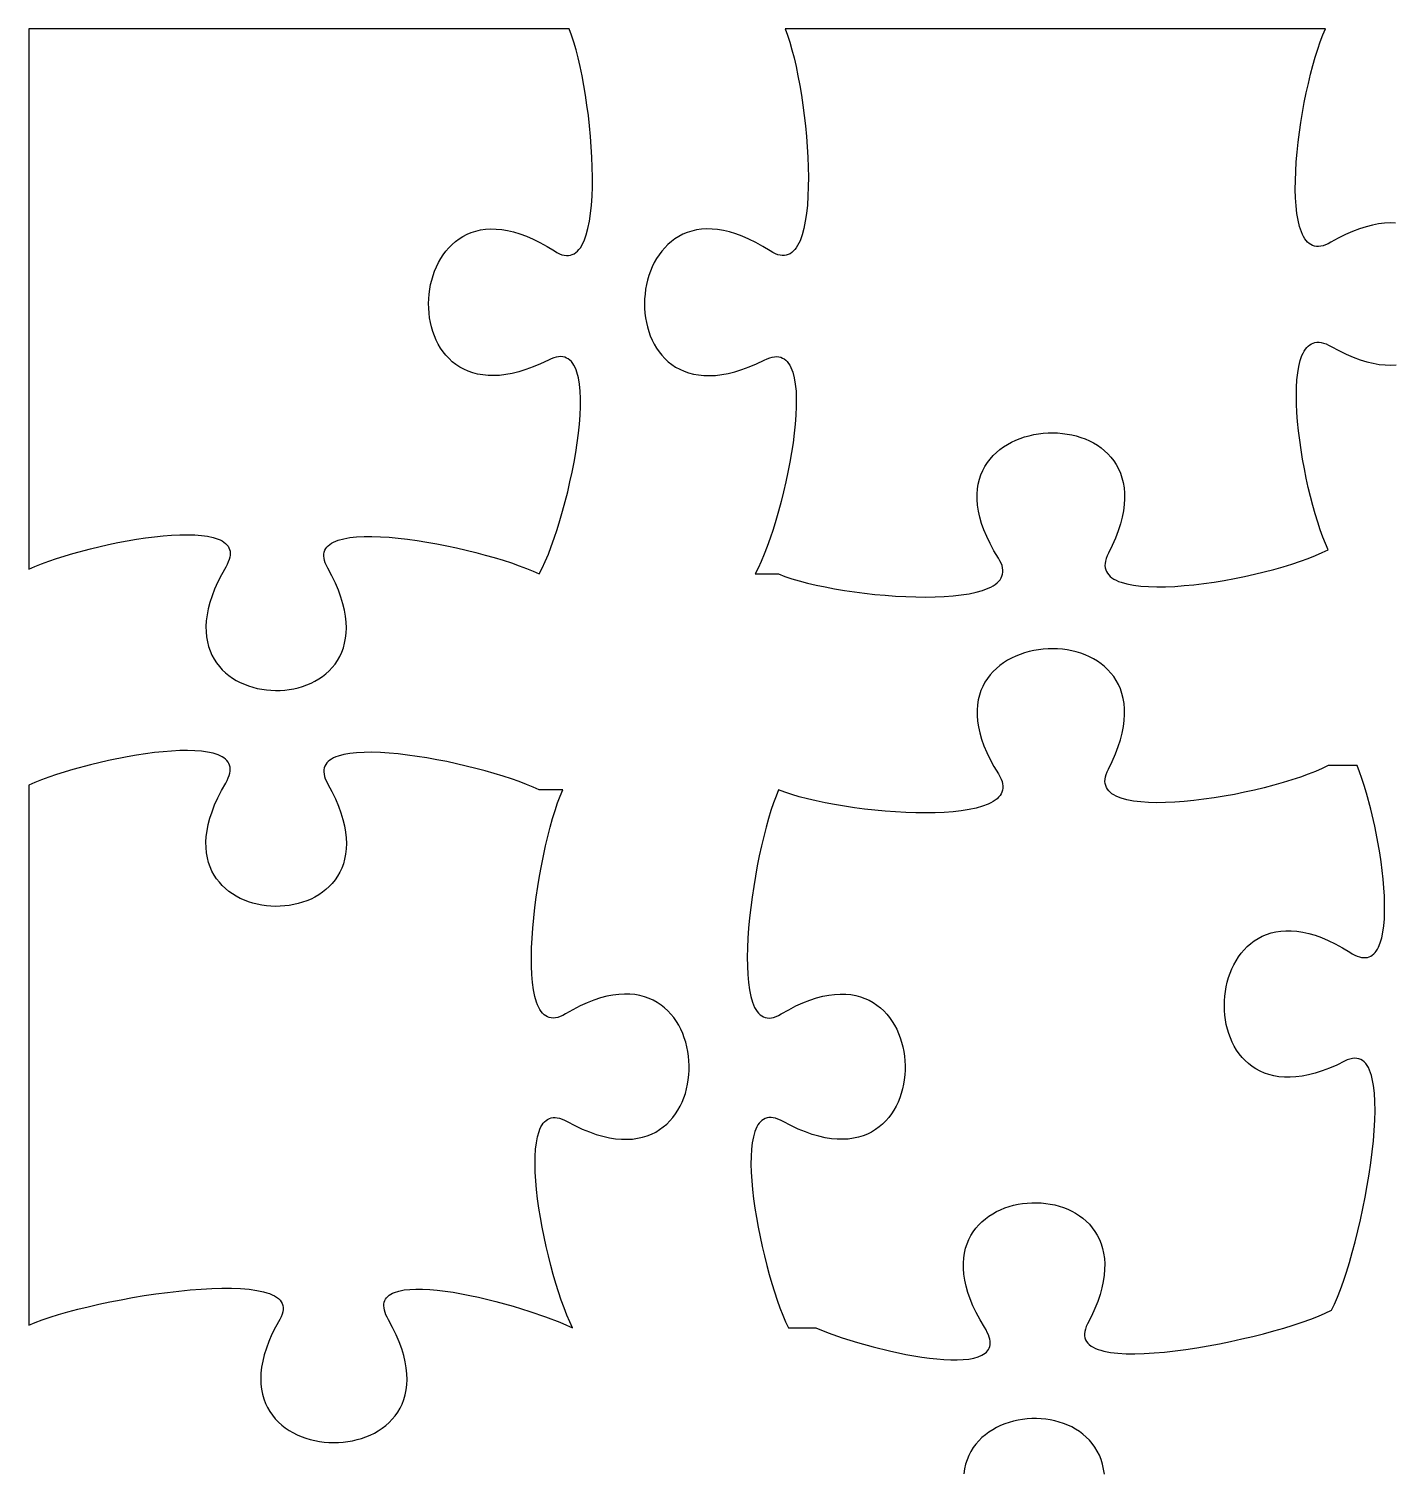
# Model space of a CAD drawing. Header units: millimetres. Extents: x 0.2 to 6.8, y 0.3 to 9.7.
# Drawn here: x 0.201 to 2.727, y 7.029 to 9.699 of the extents above; entities that cross this region are included whole.
import ezdxf

# ---------------------------------------------------------------- set-up
doc = ezdxf.new("R2010")
doc.units = ezdxf.units.MM

msp = doc.modelspace()

# ---------------------------------------------------------------- linework, layer by layer
at = {"flags": 128}
for points in [[(0.200951, 8.698573), (0.212188, 8.703442), (0.224492, 8.708325), (0.237757, 8.713189), (0.251878, 8.718003), (0.282264, 8.727351), (0.314803, 8.736112), (0.348648, 8.744031), (0.365797, 8.747595), (0.382954, 8.750851), (0.400016, 8.753769), (0.416875, 8.756316), (0.433426, 8.75846), (0.449564, 8.760169), (0.465182, 8.761411), (0.480175, 8.762153), (0.494437, 8.762365), (0.507862, 8.762014), (0.520344, 8.761068), (0.531778, 8.759494), (0.542058, 8.757261), (0.551078, 8.754337), (0.555083, 8.752605), (0.558732, 8.750689), (0.562014, 8.748584), (0.564915, 8.746286), (0.567422, 8.743792), (0.569521, 8.741096), (0.571199, 8.738196), (0.572443, 8.735086), (0.57324, 8.731764), (0.573577, 8.728225), (0.57344, 8.724465), (0.572816, 8.72048), (0.571692, 8.716267), (0.570055, 8.71182), (0.567891, 8.707136), (0.565187, 8.702212), (0.557369, 8.6883), (0.550568, 8.674821), (0.544752, 8.661778), (0.539887, 8.649169), (0.535942, 8.636996), (0.532883, 8.625259), (0.530679, 8.613957), (0.529295, 8.603091), (0.5287, 8.592662), (0.528861, 8.58267), (0.529745, 8.573115), (0.53132, 8.563998), (0.533552, 8.555318), (0.53641, 8.547076), (0.53986, 8.539273), (0.54387, 8.531908), (0.548407, 8.524983), (0.553438, 8.518497), (0.558931, 8.51245), (0.564853, 8.506843), (0.571172, 8.501677), (0.577854, 8.496951), (0.584867, 8.492666), (0.592179, 8.488822), (0.599756, 8.48542), (0.607566, 8.482459), (0.615576, 8.479941), (0.623755, 8.477865), (0.632068, 8.476232), (0.640483, 8.475042), (0.648968, 8.474295), (0.657489, 8.473992), (0.666015, 8.474132), (0.674513, 8.474717), (0.682949, 8.475747), (0.691292, 8.477222), (0.699508, 8.479142), (0.707565, 8.481507), (0.715429, 8.484318), (0.72307, 8.487576), (0.730453, 8.491279), (0.737546, 8.49543), (0.744317, 8.500028), (0.750732, 8.505073), (0.75676, 8.510566), (0.762366, 8.516507), (0.76752, 8.522896), (0.772187, 8.529734), (0.776336, 8.53702), (0.779934, 8.544756), (0.782947, 8.552942), (0.785344, 8.561577), (0.787091, 8.570663), (0.788156, 8.580199), (0.788507, 8.590186), (0.78811, 8.600624), (0.786932, 8.611514), (0.784943, 8.622855), (0.782107, 8.634648), (0.778394, 8.646894), (0.773769, 8.659592), (0.768201, 8.672744), (0.761657, 8.686348), (0.754104, 8.700406), (0.751515, 8.705382), (0.7495, 8.710105), (0.748044, 8.714581), (0.747133, 8.718815), (0.746753, 8.722809), (0.746889, 8.72657), (0.747527, 8.7301), (0.748653, 8.733404), (0.750252, 8.736487), (0.752309, 8.739352), (0.754811, 8.742004), (0.757743, 8.744447), (0.76109, 8.746686), (0.764838, 8.748725), (0.768973, 8.750567), (0.77348, 8.752218), (0.783554, 8.754961), (0.794945, 8.756989), (0.807537, 8.758335), (0.821216, 8.759033), (0.835865, 8.759118), (0.851371, 8.758624), (0.867617, 8.757585), (0.884489, 8.756035), (0.901872, 8.754008), (0.91965, 8.751538), (0.937708, 8.74866), (0.955931, 8.745408), (0.974204, 8.741815), (0.992412, 8.737916), (1.02817, 8.729336), (1.045491, 8.724724), (1.062286, 8.719942), (1.07844, 8.715024), (1.093838, 8.710006), (1.108364, 8.70492), (1.121903, 8.699801), (1.134341, 8.694683), (1.145562, 8.689601), (1.151114, 8.700595), (1.156693, 8.712833), (1.162262, 8.726199), (1.167788, 8.740579), (1.173234, 8.755856), (1.178567, 8.771915), (1.18375, 8.788641), (1.188749, 8.805917), (1.19353, 8.82363), (1.198056, 8.841662), (1.202293, 8.859899), (1.206205, 8.878225), (1.209759, 8.896525), (1.212918, 8.914683), (1.215648, 8.932584), (1.217913, 8.950111), (1.219679, 8.967151), (1.22091, 8.983586), (1.221572, 8.999302), (1.22163, 9.014183), (1.221048, 9.028114), (1.219791, 9.040979), (1.217824, 9.052663), (1.215113, 9.06305), (1.213467, 9.067721), (1.211622, 9.072025), (1.209573, 9.075946), (1.207317, 9.079472), (1.204847, 9.082586), (1.202161, 9.085275), (1.199254, 9.087525), (1.196121, 9.08932), (1.192758, 9.090647), (1.18916, 9.09149), (1.185324, 9.091837), (1.181245, 9.091671), (1.176918, 9.090979), (1.17234, 9.089746), (1.167505, 9.087958), (1.16241, 9.085601), (1.148023, 9.078703), (1.134137, 9.072812), (1.120749, 9.067893), (1.107857, 9.063914), (1.09546, 9.06084), (1.083555, 9.05864), (1.072141, 9.057279), (1.061215, 9.056725), (1.050777, 9.056944), (1.040825, 9.057904), (1.031356, 9.05957), (1.022368, 9.061909), (1.01386, 9.064889), (1.00583, 9.068476), (0.998277, 9.072637), (0.991198, 9.077338), (0.984591, 9.082547), (0.978455, 9.08823), (0.972788, 9.094354), (0.967588, 9.100885), (0.962853, 9.107791), (0.958582, 9.115039), (0.954772, 9.122594), (0.951422, 9.130424), (0.94853, 9.138495), (0.946094, 9.146775), (0.944113, 9.15523), (0.942583, 9.163827), (0.941505, 9.172532), (0.940875, 9.181313), (0.940692, 9.190136), (0.940955, 9.198967), (0.94166, 9.207775), (0.942808, 9.216524), (0.944395, 9.225183), (0.946419, 9.233718), (0.94888, 9.242096), (0.951775, 9.250283), (0.955103, 9.258246), (0.958861, 9.265953), (0.963048, 9.273369), (0.967661, 9.280462), (0.9727, 9.287198), (0.978162, 9.293544), (0.984046, 9.299467), (0.990349, 9.304933), (0.99707, 9.30991), (1.004206, 9.314365), (1.011757, 9.318263), (1.019721, 9.321571), (1.028095, 9.324258), (1.036877, 9.326288), (1.046066, 9.32763), (1.055661, 9.328249), (1.065658, 9.328113), (1.076057, 9.327188), (1.086856, 9.325441), (1.098052, 9.322839), (1.109644, 9.319348), (1.12163, 9.314936), (1.134009, 9.309569), (1.146777, 9.303214), (1.159935, 9.295837), (1.173479, 9.287406), (1.178287, 9.284516), (1.182899, 9.282243), (1.187318, 9.280572), (1.191547, 9.279486), (1.195589, 9.278971), (1.199447, 9.279011), (1.203123, 9.27959), (1.206619, 9.280692), (1.209939, 9.282303), (1.213086, 9.284407), (1.216062, 9.286987), (1.218869, 9.29003), (1.221511, 9.293518), (1.223991, 9.297436), (1.22631, 9.30177), (1.228473, 9.306503), (1.232337, 9.317105), (1.235604, 9.329117), (1.238298, 9.342416), (1.240439, 9.356877), (1.24205, 9.372376), (1.243152, 9.388788), (1.243768, 9.405989), (1.243918, 9.423854), (1.243626, 9.44226), (1.242912, 9.461081), (1.2418, 9.480194), (1.240309, 9.499474), (1.238464, 9.518796), (1.236284, 9.538036), (1.233793, 9.55707), (1.231012, 9.575774), (1.227963, 9.594022), (1.224668, 9.611691), (1.221148, 9.628657), (1.217426, 9.644794), (1.213524, 9.659978), (1.209462, 9.674086), (1.205264, 9.686992), (1.200951, 9.698573), (0.200951, 9.698573), (0.200951, 8.698573)], [(2.729768, 9.339083), (2.719777, 9.339332), (2.709345, 9.338823), (2.698474, 9.337524), (2.687163, 9.3354), (2.675412, 9.332419), (2.663222, 9.32855), (2.650593, 9.323757), (2.637525, 9.31801), (2.624018, 9.311274), (2.610073, 9.303518), (2.605126, 9.300857), (2.600402, 9.29878), (2.595897, 9.29727), (2.591607, 9.296313), (2.587529, 9.295895), (2.58366, 9.296001), (2.579997, 9.296616), (2.576535, 9.297727), (2.573271, 9.299317), (2.570203, 9.301373), (2.567327, 9.30388), (2.564639, 9.306823), (2.562135, 9.310188), (2.559814, 9.31396), (2.557671, 9.318125), (2.555702, 9.322667), (2.552276, 9.332827), (2.549509, 9.344322), (2.547373, 9.357037), (2.545842, 9.370854), (2.544889, 9.385657), (2.544486, 9.401327), (2.544606, 9.417749), (2.545222, 9.434806), (2.546308, 9.45238), (2.547835, 9.470354), (2.549778, 9.488612), (2.552108, 9.507037), (2.5548, 9.525512), (2.557825, 9.543919), (2.561157, 9.562142), (2.564768, 9.580064), (2.568632, 9.597569), (2.572721, 9.614538), (2.577009, 9.630856), (2.581468, 9.646404), (2.586071, 9.661067), (2.590792, 9.674728), (2.595602, 9.687269), (2.600476, 9.698573), (1.600476, 9.698573), (1.604789, 9.686992), (1.608987, 9.674086), (1.613048, 9.659978), (1.616951, 9.644794), (1.620673, 9.628657), (1.624192, 9.611691), (1.627488, 9.594022), (1.630537, 9.575774), (1.633318, 9.55707), (1.635809, 9.538036), (1.637988, 9.518796), (1.639834, 9.499474), (1.641324, 9.480194), (1.642437, 9.461081), (1.64315, 9.44226), (1.643443, 9.423854), (1.643292, 9.405989), (1.642677, 9.388788), (1.641574, 9.372376), (1.639964, 9.356877), (1.637822, 9.342416), (1.635129, 9.329117), (1.631861, 9.317105), (1.627997, 9.306503), (1.625835, 9.30177), (1.623515, 9.297436), (1.621036, 9.293518), (1.618394, 9.29003), (1.615586, 9.286987), (1.61261, 9.284407), (1.609464, 9.282303), (1.606144, 9.280692), (1.602647, 9.27959), (1.598971, 9.279011), (1.595114, 9.278971), (1.591072, 9.279486), (1.586842, 9.280572), (1.582423, 9.282243), (1.577811, 9.284516), (1.573003, 9.287406), (1.559459, 9.295837), (1.546302, 9.303214), (1.533533, 9.309569), (1.521155, 9.314936), (1.509168, 9.319348), (1.497576, 9.322839), (1.48638, 9.325441), (1.475582, 9.327188), (1.465183, 9.328113), (1.455185, 9.328249), (1.445591, 9.32763), (1.436401, 9.326288), (1.427619, 9.324258), (1.419245, 9.321571), (1.411282, 9.318263), (1.403731, 9.314365), (1.396594, 9.30991), (1.389873, 9.304933), (1.38357, 9.299467), (1.377686, 9.293544), (1.372224, 9.287198), (1.367186, 9.280462), (1.362572, 9.273369), (1.358385, 9.265953), (1.354627, 9.258246), (1.3513, 9.250283), (1.348405, 9.242096), (1.345944, 9.233718), (1.343919, 9.225183), (1.342332, 9.216524), (1.341185, 9.207775), (1.340479, 9.198967), (1.340217, 9.190136), (1.340399, 9.181313), (1.341029, 9.172532), (1.342108, 9.163827), (1.343637, 9.15523), (1.345619, 9.146775), (1.348055, 9.138495), (1.350947, 9.130424), (1.354297, 9.122594), (1.358106, 9.115039), (1.362378, 9.107791), (1.367113, 9.100885), (1.372313, 9.094354), (1.37798, 9.08823), (1.384116, 9.082547), (1.390722, 9.077338), (1.397801, 9.072637), (1.405355, 9.068476), (1.413385, 9.064889), (1.421892, 9.061909), (1.43088, 9.05957), (1.440349, 9.057904), (1.450302, 9.056944), (1.46074, 9.056725), (1.471665, 9.057279), (1.483079, 9.05864), (1.494984, 9.06084), (1.507381, 9.063914), (1.520273, 9.067893), (1.533662, 9.072812), (1.547548, 9.078703), (1.561934, 9.085601), (1.567029, 9.087958), (1.571864, 9.089746), (1.576443, 9.090979), (1.580769, 9.091671), (1.584849, 9.091837), (1.588685, 9.09149), (1.592282, 9.090647), (1.595645, 9.08932), (1.598778, 9.087525), (1.601685, 9.085275), (1.604372, 9.082586), (1.606841, 9.079472), (1.609098, 9.075946), (1.611147, 9.072025), (1.612992, 9.067721), (1.614638, 9.06305), (1.617349, 9.052663), (1.619315, 9.040979), (1.620572, 9.028114), (1.621154, 9.014183), (1.621097, 8.999302), (1.620435, 8.983586), (1.619203, 8.967151), (1.617437, 8.950111), (1.615172, 8.932584), (1.612442, 8.914683), (1.609283, 8.896525), (1.60573, 8.878225), (1.601817, 8.859899), (1.59758, 8.841662), (1.593054, 8.82363), (1.588274, 8.805917), (1.583274, 8.788641), (1.578091, 8.771915), (1.572758, 8.755856), (1.567312, 8.740579), (1.561786, 8.726199), (1.556217, 8.712833), (1.550639, 8.700595), (1.545087, 8.689601), (1.588351, 8.689601)], [(1.588351, 8.689601), (1.599872, 8.685183), (1.612694, 8.680901), (1.626696, 8.676775), (1.641755, 8.672828), (1.657747, 8.669079), (1.674552, 8.665549), (1.692045, 8.66226), (1.710106, 8.659232), (1.728611, 8.656485), (1.747438, 8.654042), (1.766464, 8.651922), (1.785567, 8.650146), (1.804625, 8.648736), (1.823515, 8.647712), (1.842114, 8.647095), (1.8603, 8.646906), (1.877951, 8.647166), (1.894945, 8.647896), (1.911157, 8.649115), (1.926468, 8.650846), (1.940753, 8.653109), (1.95389, 8.655926), (1.965757, 8.659316), (1.976231, 8.6633), (1.980908, 8.665522), (1.985191, 8.6679), (1.989064, 8.670438), (1.992513, 8.673137), (1.995521, 8.676), (1.998075, 8.67903), (2.000157, 8.68223), (2.001754, 8.685602), (2.00285, 8.689149), (2.003429, 8.692873), (2.003476, 8.696777), (2.002976, 8.700863), (2.001913, 8.705135), (2.000273, 8.709594), (1.99804, 8.714244), (1.995198, 8.719087), (1.986914, 8.732721), (1.979682, 8.745957), (1.973469, 8.758794), (1.968243, 8.77123), (1.963969, 8.783264), (1.960614, 8.794893), (1.958146, 8.806118), (1.95653, 8.816935), (1.955733, 8.827345), (1.955722, 8.837344), (1.956464, 8.846933), (1.957925, 8.856108), (1.960072, 8.86487), (1.962872, 8.873216), (1.966291, 8.881145), (1.970297, 8.888655), (1.974855, 8.895745), (1.979932, 8.902414), (1.985496, 8.90866), (1.991512, 8.914481), (1.997948, 8.919877), (2.00477, 8.924845), (2.011944, 8.929384), (2.019438, 8.933493), (2.027219, 8.93717), (2.035252, 8.940414), (2.043504, 8.943223), (2.051943, 8.945595), (2.060535, 8.94753), (2.069246, 8.949026), (2.078044, 8.950082), (2.086894, 8.950695), (2.095764, 8.950864), (2.10462, 8.950589), (2.113429, 8.949867), (2.122158, 8.948697), (2.130773, 8.947077), (2.139241, 8.945007), (2.147529, 8.942484), (2.155603, 8.939507), (2.16343, 8.936075), (2.170977, 8.932186), (2.17821, 8.927839), (2.185096, 8.923032), (2.191602, 8.917764), (2.197694, 8.912033), (2.203339, 8.905838), (2.208504, 8.899177), (2.213156, 8.892049), (2.217261, 8.884452), (2.220785, 8.876386), (2.223696, 8.867848), (2.22596, 8.858836), (2.227544, 8.849351), (2.228414, 8.839389), (2.228538, 8.82895), (2.227881, 8.818032), (2.226411, 8.806634), (2.224094, 8.794753), (2.220897, 8.78239), (2.216787, 8.769542), (2.21173, 8.756207), (2.205693, 8.742385), (2.198642, 8.728073), (2.196239, 8.722999), (2.194423, 8.71817), (2.193179, 8.713583), (2.192494, 8.709235), (2.192351, 8.70512), (2.192736, 8.701235), (2.193633, 8.697576), (2.195028, 8.69414), (2.196907, 8.690921), (2.199253, 8.687917), (2.202052, 8.685123), (2.205288, 8.682536), (2.208948, 8.68015), (2.213016, 8.677964), (2.217476, 8.675972), (2.222315, 8.67417), (2.233066, 8.671123), (2.24515, 8.668791), (2.258446, 8.667142), (2.272835, 8.666146), (2.288196, 8.665769), (2.304411, 8.665982), (2.321359, 8.666752), (2.33892, 8.668047), (2.356975, 8.669837), (2.375404, 8.672089), (2.394087, 8.674772), (2.412904, 8.677855), (2.431735, 8.681306), (2.450462, 8.685094), (2.468963, 8.689186), (2.487119, 8.693552), (2.50481, 8.698159), (2.521917, 8.702977), (2.538319, 8.707973), (2.553898, 8.713117), (2.568532, 8.718376), (2.582102, 8.723719), (2.594489, 8.729115), (2.605573, 8.734531), (2.60058, 8.745728), (2.595637, 8.758058), (2.590773, 8.771411), (2.586016, 8.785678), (2.581395, 8.800749), (2.576937, 8.816514), (2.572671, 8.832864), (2.568626, 8.849689), (2.564829, 8.866878), (2.561308, 8.884323), (2.558093, 8.901914), (2.555211, 8.919541), (2.55269, 8.937095), (2.550559, 8.954464), (2.548846, 8.971541), (2.54758, 8.988215), (2.546788, 9.004377), (2.546499, 9.019917), (2.546741, 9.034724), (2.547543, 9.048691), (2.548932, 9.061705), (2.550937, 9.073659), (2.553587, 9.084443), (2.556909, 9.093946), (2.558831, 9.098183), (2.560932, 9.102058), (2.563215, 9.105559), (2.565683, 9.108671), (2.568341, 9.111381), (2.571192, 9.113675), (2.57424, 9.115539), (2.577487, 9.11696), (2.580938, 9.117923), (2.584596, 9.118415), (2.588464, 9.118423), (2.592546, 9.117932), (2.596846, 9.11693), (2.601367, 9.115401), (2.606113, 9.113333), (2.611087, 9.110712), (2.625113, 9.103103), (2.63869, 9.09651), (2.651818, 9.0909), (2.664497, 9.086242), (2.676728, 9.0825), (2.688509, 9.079644), (2.699842, 9.07764), (2.710727, 9.076454), (2.721163, 9.076055), (2.731151, 9.07641)], [(1.656962, 7.294438), (1.68015, 7.285218), (1.706118, 7.276077), (1.734166, 7.267264), (1.763593, 7.259027), (1.793698, 7.251614), (1.823781, 7.245273), (1.838596, 7.242582), (1.853143, 7.240253), (1.867334, 7.238315), (1.881082, 7.2368), (1.894299, 7.23574), (1.906897, 7.235165), (1.918791, 7.235106), (1.92989, 7.235594), (1.940109, 7.23666), (1.949359, 7.238336), (1.957554, 7.240652), (1.964604, 7.243639), (1.967673, 7.245394), (1.970424, 7.247328), (1.972845, 7.249446), (1.974925, 7.251751), (1.976654, 7.254247), (1.97802, 7.256938), (1.979012, 7.259828), (1.979621, 7.26292), (1.979834, 7.26622), (1.979641, 7.269729), (1.97903, 7.273453), (1.977992, 7.277395), (1.976514, 7.28156), (1.974586, 7.28595), (1.972197, 7.29057), (1.969337, 7.295424), (1.961183, 7.309141), (1.954059, 7.32245), (1.947933, 7.335348), (1.942772, 7.347834), (1.938543, 7.359908), (1.935214, 7.371568), (1.932751, 7.382813), (1.931123, 7.393642), (1.930296, 7.404054), (1.930237, 7.414048), (1.930913, 7.423623), (1.932293, 7.432777), (1.934343, 7.44151), (1.93703, 7.44982), (1.940322, 7.457706), (1.944186, 7.465167), (1.948589, 7.472203), (1.953499, 7.478811), (1.958882, 7.484992), (1.964706, 7.490742), (1.970938, 7.496063), (1.977545, 7.500952), (1.984495, 7.505408), (1.991755, 7.509431), (1.999292, 7.513019), (2.007074, 7.51617), (2.015067, 7.518885), (2.023238, 7.521161), (2.031556, 7.522999), (2.039988, 7.524395), (2.048499, 7.52535), (2.057059, 7.525863), (2.065634, 7.525932), (2.074191, 7.525556), (2.082697, 7.524734), (2.09112, 7.523464), (2.099428, 7.521747), (2.107586, 7.51958), (2.115563, 7.516963), (2.123326, 7.513895), (2.130842, 7.510373), (2.138078, 7.506398), (2.145002, 7.501969), (2.15158, 7.497083), (2.157781, 7.49174), (2.16357, 7.485938), (2.168916, 7.479678), (2.173786, 7.472957), (2.178147, 7.465774), (2.181966, 7.458129), (2.18521, 7.45002), (2.187847, 7.441447), (2.189844, 7.432407), (2.191168, 7.4229), (2.191787, 7.412925), (2.191667, 7.40248), (2.190776, 7.391566), (2.189081, 7.380179), (2.18655, 7.36832), (2.183149, 7.355987), (2.178847, 7.34318), (2.173609, 7.329896), (2.167404, 7.316135), (2.160198, 7.301896), (2.157774, 7.296863), (2.156003, 7.292102), (2.154868, 7.287608), (2.154351, 7.283376), (2.154436, 7.279401), (2.155105, 7.27568), (2.156342, 7.272206), (2.15813, 7.268974), (2.160451, 7.265981), (2.163288, 7.263222), (2.166625, 7.26069), (2.170444, 7.258382), (2.174729, 7.256294), (2.179462, 7.254419), (2.184626, 7.252753), (2.190205, 7.251291), (2.202536, 7.248962), (2.216321, 7.247392), (2.231421, 7.246543), (2.247702, 7.246376), (2.265026, 7.246852), (2.283258, 7.247934), (2.302261, 7.249582), (2.321899, 7.251757), (2.342036, 7.254422), (2.362535, 7.257537), (2.383261, 7.261064), (2.404076, 7.264964), (2.424845, 7.269199), (2.445431, 7.273729), (2.465698, 7.278518), (2.48551, 7.283525), (2.504731, 7.288712), (2.523224, 7.294041), (2.540853, 7.299473), (2.557481, 7.304969), (2.572973, 7.310492), (2.587192, 7.316001), (2.600003, 7.321459), (2.611267, 7.326827), (2.616767, 7.338048), (2.622341, 7.35087), (2.627952, 7.365152), (2.633561, 7.380756), (2.639132, 7.397541), (2.644625, 7.415369), (2.650003, 7.434099), (2.655227, 7.453593), (2.66026, 7.47371), (2.665064, 7.494312), (2.6696, 7.515259), (2.67383, 7.536411), (2.677717, 7.557628), (2.681222, 7.578772), (2.684308, 7.599703), (2.686936, 7.620281), (2.689068, 7.640368), (2.690666, 7.659822), (2.691693, 7.678506), (2.69211, 7.696279), (2.691879, 7.713001), (2.690962, 7.728535), (2.689321, 7.742739), (2.686918, 7.755475), (2.685419, 7.761249), (2.683715, 7.766603), (2.681801, 7.77152), (2.679674, 7.775983), (2.677327, 7.779974), (2.674756, 7.783477), (2.671957, 7.786472), (2.668925, 7.788943), (2.665655, 7.790873), (2.662142, 7.792245), (2.658381, 7.793039), (2.654368, 7.79324), (2.650098, 7.79283), (2.645566, 7.791791), (2.640768, 7.790106), (2.635698, 7.787757), (2.621364, 7.78075), (2.607523, 7.774752), (2.594173, 7.769731), (2.581311, 7.765652), (2.568937, 7.762483), (2.557049, 7.76019), (2.545646, 7.758741), (2.534725, 7.758101), (2.524286, 7.758238), (2.514326, 7.759119), (2.504844, 7.76071), (2.495839, 7.762977), (2.487309, 7.765889), (2.479252, 7.769411), (2.471667, 7.77351), (2.464552, 7.778154), (2.457906, 7.783308), (2.451727, 7.788939), (2.446013, 7.795015), (2.440763, 7.801502), (2.435976, 7.808367), (2.43165, 7.815577), (2.427782, 7.823098), (2.424373, 7.830897), (2.421419, 7.838941), (2.41892, 7.847197), (2.416874, 7.855631), (2.41528, 7.86421), (2.414135, 7.872901), (2.413438, 7.881671), (2.413188, 7.890487), (2.413384, 7.899314), (2.414022, 7.908121), (2.415103, 7.916874), (2.416624, 7.925539), (2.418584, 7.934083), (2.420981, 7.942473), (2.423813, 7.950677), (2.42708, 7.958659), (2.430779, 7.966389), (2.434909, 7.973831), (2.439469, 7.980953), (2.444456, 7.987722), (2.44987, 7.994104), (2.455708, 8.000067), (2.461969, 8.005576), (2.468652, 8.010599), (2.475754, 8.015103), (2.483276, 8.019054), (2.491213, 8.022418), (2.499566, 8.025164), (2.508333, 8.027257), (2.517512, 8.028664), (2.527101, 8.029353), (2.537099, 8.029289), (2.547505, 8.02844), (2.558316, 8.026772), (2.569532, 8.024252), (2.58115, 8.020847), (2.593169, 8.016524), (2.605588, 8.011249), (2.618405, 8.004989), (2.631618, 7.997711), (2.645226, 7.989382), (2.650047, 7.986481), (2.654654, 7.984103), (2.659048, 7.982234), (2.663234, 7.980862), (2.667215, 7.979975), (2.670994, 7.979561), (2.674574, 7.979605), (2.677959, 7.980097), (2.681152, 7.981024), (2.684157, 7.982372), (2.686976, 7.98413), (2.689614, 7.986285), (2.692073, 7.988825), (2.694357, 7.991737), (2.696469, 7.995008), (2.698413, 7.998626), (2.701808, 8.006853), (2.704569, 8.016318), (2.706723, 8.026921), (2.708296, 8.038561), (2.709316, 8.051138), (2.709808, 8.064552), (2.7098, 8.078703), (2.709318, 8.093491), (2.708389, 8.108816), (2.707039, 8.124578), (2.705296, 8.140676), (2.703186, 8.15701), (2.700736, 8.173481), (2.697972, 8.189987), (2.69161, 8.222708), (2.684315, 8.254372), (2.676299, 8.284177), (2.672088, 8.298132), (2.667777, 8.311322), (2.663393, 8.323647), (2.658962, 8.335007), (2.605573, 8.335007), (2.594489, 8.32959), (2.582102, 8.324195), (2.568532, 8.318851), (2.553898, 8.313592), (2.538319, 8.308449), (2.521917, 8.303452), (2.50481, 8.298635), (2.487119, 8.294027), (2.468963, 8.289662), (2.450462, 8.285569), (2.431735, 8.281782), (2.412904, 8.278331), (2.394087, 8.275248), (2.375404, 8.272565), (2.356975, 8.270312), (2.33892, 8.268523), (2.321359, 8.267227), (2.304411, 8.266457), (2.288196, 8.266245), (2.272835, 8.266621), (2.258446, 8.267618), (2.24515, 8.269267), (2.233066, 8.271599), (2.222315, 8.274646), (2.217476, 8.276447), (2.213016, 8.278439), (2.208948, 8.280626), (2.205288, 8.283011), (2.202052, 8.285599), (2.199253, 8.288393), (2.196907, 8.291397), (2.195028, 8.294615), (2.193633, 8.298052), (2.192736, 8.301711), (2.192351, 8.305595), (2.192494, 8.30971), (2.193179, 8.314059), (2.194423, 8.318646), (2.196239, 8.323474), (2.198642, 8.328549), (2.205693, 8.34286), (2.21173, 8.356683), (2.216787, 8.370017), (2.220897, 8.382866), (2.224094, 8.395229), (2.226411, 8.407109), (2.227881, 8.418508), (2.228538, 8.429426), (2.228414, 8.439865), (2.227544, 8.449826), (2.22596, 8.459312), (2.223696, 8.468323), (2.220785, 8.476861), (2.217261, 8.484928), (2.213156, 8.492525), (2.208504, 8.499652), (2.203339, 8.506313), (2.197694, 8.512508), (2.191602, 8.518239), (2.185096, 8.523508), (2.17821, 8.528315), (2.170977, 8.532662), (2.16343, 8.536551), (2.155603, 8.539983), (2.147529, 8.54296), (2.139241, 8.545482), (2.130773, 8.547553), (2.122158, 8.549172), (2.113429, 8.550342), (2.10462, 8.551064), (2.095764, 8.55134), (2.086894, 8.55117), (2.078044, 8.550557), (2.069246, 8.549502), (2.060535, 8.548006), (2.051943, 8.546071), (2.043504, 8.543698), (2.035252, 8.540889), (2.027219, 8.537645), (2.019438, 8.533968), (2.011944, 8.52986), (2.00477, 8.52532), (1.997948, 8.520352), (1.991512, 8.514957), (1.985496, 8.509136), (1.979932, 8.50289), (1.974855, 8.496221), (1.970297, 8.489131), (1.966291, 8.48162), (1.962872, 8.473692), (1.960072, 8.465346), (1.957925, 8.456584), (1.956464, 8.447408), (1.955722, 8.43782), (1.955733, 8.42782), (1.95653, 8.417411), (1.958146, 8.406593), (1.960614, 8.395369), (1.963969, 8.383739), (1.968243, 8.371706), (1.973469, 8.35927), (1.979682, 8.346433), (1.986914, 8.333197), (1.995198, 8.319563), (1.99804, 8.31472), (2.000273, 8.31007), (2.001913, 8.305611), (2.002976, 8.301339), (2.003476, 8.297253), (2.003429, 8.293349), (2.00285, 8.289625), (2.001754, 8.286078), (2.000157, 8.282706), (1.998075, 8.279506), (1.995521, 8.276476), (1.992513, 8.273612), (1.989064, 8.270913), (1.985191, 8.268376), (1.980908, 8.265998), (1.976231, 8.263776), (1.965757, 8.259791), (1.95389, 8.256401), (1.940753, 8.253585), (1.926468, 8.251322), (1.911157, 8.249591), (1.894945, 8.248371), (1.877951, 8.247642), (1.8603, 8.247382), (1.842114, 8.247571), (1.823515, 8.248188), (1.804625, 8.249212), (1.785567, 8.250622), (1.766464, 8.252397), (1.747438, 8.254517), (1.728611, 8.256961), (1.710106, 8.259707), (1.692045, 8.262735), (1.674552, 8.266025), (1.657747, 8.269554), (1.641755, 8.273303), (1.626696, 8.277251), (1.612694, 8.281376), (1.599872, 8.285658), (1.588351, 8.290077), (1.583596, 8.278653), (1.578866, 8.265885), (1.57419, 8.251896), (1.569598, 8.236812), (1.565118, 8.220757), (1.56078, 8.203855), (1.556613, 8.186231), (1.552646, 8.16801), (1.548908, 8.149315), (1.545429, 8.130273), (1.542237, 8.111007), (1.539361, 8.091641), (1.536832, 8.072301), (1.534677, 8.05311), (1.532926, 8.034194), (1.531609, 8.015677), (1.530755, 7.997684), (1.530391, 7.980338), (1.530549, 7.963765), (1.531257, 7.94809), (1.532543, 7.933436), (1.534438, 7.919928), (1.53697, 7.907691), (1.540169, 7.89685), (1.542027, 7.891991), (1.544063, 7.887528), (1.546281, 7.883477), (1.548683, 7.879851), (1.551273, 7.876669), (1.554056, 7.873944), (1.557035, 7.871692), (1.560213, 7.869929), (1.563594, 7.868671), (1.567181, 7.867933), (1.57098, 7.867731), (1.574992, 7.868079), (1.579222, 7.868995), (1.583673, 7.870493), (1.588349, 7.872589), (1.593253, 7.875299), (1.607098, 7.88323), (1.620518, 7.890125), (1.633511, 7.896018), (1.646079, 7.900942), (1.658219, 7.904929), (1.669931, 7.908014), (1.681215, 7.910229), (1.692071, 7.911607), (1.702496, 7.912182), (1.712492, 7.911986), (1.722057, 7.911053), (1.73119, 7.909416), (1.739892, 7.907108), (1.748161, 7.904162), (1.755997, 7.900612), (1.7634, 7.89649), (1.770368, 7.89183), (1.776901, 7.886664), (1.782999, 7.881027), (1.78866, 7.874951), (1.793885, 7.868468), (1.798673, 7.861613), (1.803022, 7.854419), (1.806933, 7.846918), (1.810405, 7.839144), (1.813437, 7.83113), (1.816029, 7.82291), (1.81818, 7.814515), (1.81989, 7.80598), (1.821157, 7.797337), (1.821982, 7.78862), (1.822363, 7.779861), (1.8223, 7.771095), (1.821793, 7.762354), (1.82084, 7.75367), (1.819442, 7.745079), (1.817598, 7.736612), (1.815306, 7.728302), (1.812567, 7.720183), (1.80938, 7.712288), (1.805744, 7.704651), (1.801659, 7.697303), (1.797124, 7.690279), (1.792138, 7.683612), (1.786701, 7.677334), (1.780812, 7.671479), (1.774471, 7.66608), (1.767677, 7.66117), (1.76043, 7.656782), (1.752728, 7.65295), (1.744571, 7.649706), (1.735959, 7.647084), (1.726892, 7.645117), (1.717367, 7.643837), (1.707385, 7.643279), (1.696946, 7.643475), (1.686048, 7.644458), (1.674691, 7.646262), (1.662875, 7.64892), (1.650599, 7.652465), (1.637861, 7.656929), (1.624662, 7.662347), (1.611002, 7.66875), (1.596878, 7.676174), (1.591878, 7.678727), (1.587127, 7.680722), (1.582622, 7.682172), (1.578358, 7.683093), (1.574332, 7.683497), (1.570539, 7.683399), (1.566975, 7.682813), (1.563636, 7.681752), (1.560517, 7.68023), (1.557615, 7.678262), (1.554925, 7.675861), (1.552443, 7.673041), (1.550165, 7.669817), (1.548086, 7.666201), (1.546204, 7.662208), (1.544512, 7.657852), (1.541687, 7.648106), (1.539576, 7.637074), (1.538148, 7.624868), (1.537368, 7.611599), (1.537203, 7.597378), (1.537619, 7.582316), (1.538583, 7.566526), (1.540062, 7.550118), (1.542023, 7.533204), (1.544431, 7.515895), (1.547253, 7.498302), (1.550456, 7.480536), (1.554007, 7.46271), (1.557872, 7.444934), (1.562017, 7.42732), (1.56641, 7.409978), (1.571016, 7.393022), (1.575802, 7.37656), (1.580736, 7.360706), (1.585782, 7.34557), (1.590909, 7.331264), (1.596082, 7.317899), (1.601268, 7.305587), (1.606434, 7.294438), (1.656962, 7.294438)], [(0.200951, 7.299049), (0.212451, 7.303988), (0.225567, 7.308976), (0.240159, 7.313977), (0.256084, 7.318958), (0.2732, 7.323883), (0.291363, 7.328719), (0.310433, 7.33343), (0.330266, 7.337983), (0.35072, 7.342342), (0.371654, 7.346473), (0.392924, 7.350342), (0.414388, 7.353914), (0.435905, 7.357154), (0.457331, 7.360029), (0.478525, 7.362503), (0.499344, 7.364542), (0.519645, 7.366111), (0.539287, 7.367176), (0.558128, 7.367703), (0.576024, 7.367657), (0.592834, 7.367002), (0.608415, 7.365706), (0.622625, 7.363733), (0.635322, 7.361049), (0.641059, 7.359429), (0.646364, 7.357619), (0.651219, 7.355613), (0.655607, 7.353408), (0.65951, 7.351), (0.66291, 7.348383), (0.665789, 7.345554), (0.66813, 7.342509), (0.669915, 7.339242), (0.671126, 7.33575), (0.671745, 7.332029), (0.671754, 7.328073), (0.671136, 7.32388), (0.669873, 7.319444), (0.667947, 7.314761), (0.66534, 7.309827), (0.6576, 7.295876), (0.650892, 7.282364), (0.645184, 7.269292), (0.640441, 7.256659), (0.636632, 7.244466), (0.633722, 7.232713), (0.631678, 7.2214), (0.630467, 7.210528), (0.630056, 7.200095), (0.630412, 7.190103), (0.631501, 7.180552), (0.63329, 7.171442), (0.635746, 7.162773), (0.638836, 7.154544), (0.642526, 7.146757), (0.646783, 7.139412), (0.651574, 7.132508), (0.656865, 7.126046), (0.662624, 7.120025), (0.668817, 7.114447), (0.675412, 7.109311), (0.682373, 7.104617), (0.68967, 7.100365), (0.697267, 7.096557), (0.705133, 7.093191), (0.713233, 7.090268), (0.721534, 7.087788), (0.730004, 7.085751), (0.738609, 7.084158), (0.747315, 7.083008), (0.756091, 7.082302), (0.764901, 7.08204), (0.773713, 7.082222), (0.782494, 7.082848), (0.791211, 7.083918), (0.79983, 7.085433), (0.808318, 7.087392), (0.816642, 7.089796), (0.824768, 7.092645), (0.832664, 7.095939), (0.840296, 7.099679), (0.847631, 7.103863), (0.854635, 7.108494), (0.861276, 7.113569), (0.86752, 7.119091), (0.873333, 7.125059), (0.878684, 7.131472), (0.883537, 7.138332), (0.887861, 7.145639), (0.891622, 7.153392), (0.894787, 7.161592), (0.897322, 7.170238), (0.899194, 7.179332), (0.90037, 7.188873), (0.900817, 7.198861), (0.900501, 7.209297), (0.899389, 7.22018), (0.897449, 7.231511), (0.894646, 7.24329), (0.890948, 7.255517), (0.886321, 7.268193), (0.880732, 7.281316), (0.874147, 7.294889), (0.866535, 7.30891), (0.863884, 7.313868), (0.861735, 7.318569), (0.860077, 7.323019), (0.858898, 7.327221), (0.858185, 7.331179), (0.857926, 7.334899), (0.858109, 7.338384), (0.858722, 7.341639), (0.859754, 7.344669), (0.861191, 7.347478), (0.863022, 7.350071), (0.865235, 7.352451), (0.867818, 7.354624), (0.870758, 7.356594), (0.874044, 7.358365), (0.877663, 7.359942), (0.885855, 7.36253), (0.895235, 7.364395), (0.905707, 7.365571), (0.917176, 7.366096), (0.929543, 7.366004), (0.942714, 7.36533), (0.95659, 7.364111), (0.971076, 7.362382), (0.986075, 7.360179), (1.00149, 7.357537), (1.017225, 7.354492), (1.033183, 7.35108), (1.065381, 7.343295), (1.097312, 7.334468), (1.128203, 7.324884), (1.157282, 7.314828), (1.183775, 7.304584), (1.19581, 7.299481), (1.20691, 7.294438), (1.201744, 7.305587), (1.196558, 7.317899), (1.191384, 7.331264), (1.186258, 7.34557), (1.181211, 7.360706), (1.176278, 7.37656), (1.171491, 7.393022), (1.166885, 7.409978), (1.162493, 7.42732), (1.158348, 7.444934), (1.154483, 7.46271), (1.150932, 7.480536), (1.147729, 7.498302), (1.144906, 7.515895), (1.142498, 7.533204), (1.140538, 7.550118), (1.139059, 7.566526), (1.138095, 7.582316), (1.137678, 7.597378), (1.137843, 7.611599), (1.138623, 7.624868), (1.140052, 7.637074), (1.142162, 7.648106), (1.144988, 7.657852), (1.146679, 7.662208), (1.148562, 7.666201), (1.15064, 7.669817), (1.152918, 7.673041), (1.1554, 7.675861), (1.15809, 7.678262), (1.160993, 7.68023), (1.164111, 7.681752), (1.167451, 7.682813), (1.171015, 7.683399), (1.174808, 7.683497), (1.178834, 7.683093), (1.183098, 7.682172), (1.187603, 7.680722), (1.192353, 7.678727), (1.197354, 7.676174), (1.211477, 7.66875), (1.225138, 7.662347), (1.238337, 7.656929), (1.251074, 7.652465), (1.263351, 7.64892), (1.275167, 7.646262), (1.286524, 7.644458), (1.297422, 7.643475), (1.307861, 7.643279), (1.317843, 7.643837), (1.327367, 7.645117), (1.336435, 7.647084), (1.345047, 7.649706), (1.353203, 7.65295), (1.360905, 7.656782), (1.368153, 7.66117), (1.374947, 7.66608), (1.381288, 7.671479), (1.387177, 7.677334), (1.392614, 7.683612), (1.397599, 7.690279), (1.402135, 7.697303), (1.40622, 7.704651), (1.409856, 7.712288), (1.413043, 7.720183), (1.415782, 7.728302), (1.418073, 7.736612), (1.419918, 7.745079), (1.421316, 7.75367), (1.422268, 7.762354), (1.422776, 7.771095), (1.422838, 7.779861), (1.422457, 7.78862), (1.421633, 7.797337), (1.420365, 7.80598), (1.418656, 7.814515), (1.416505, 7.82291), (1.413913, 7.83113), (1.410881, 7.839144), (1.407409, 7.846918), (1.403498, 7.854419), (1.399148, 7.861613), (1.394361, 7.868468), (1.389136, 7.874951), (1.383474, 7.881027), (1.377377, 7.886664), (1.370844, 7.89183), (1.363876, 7.89649), (1.356473, 7.900612), (1.348637, 7.904162), (1.340368, 7.907108), (1.331666, 7.909416), (1.322532, 7.911053), (1.312968, 7.911986), (1.302972, 7.912182), (1.292546, 7.911607), (1.281691, 7.910229), (1.270407, 7.908014), (1.258694, 7.904929), (1.246554, 7.900942), (1.233987, 7.896018), (1.220993, 7.890125), (1.207574, 7.88323), (1.193729, 7.875299), (1.188824, 7.872589), (1.184148, 7.870493), (1.179697, 7.868995), (1.175467, 7.868079), (1.171455, 7.867731), (1.167657, 7.867933), (1.164069, 7.868671), (1.160688, 7.869929), (1.15751, 7.871692), (1.154532, 7.873944), (1.151749, 7.876669), (1.149158, 7.879851), (1.146756, 7.883477), (1.144539, 7.887528), (1.142503, 7.891991), (1.140645, 7.89685), (1.137446, 7.907691), (1.134914, 7.919928), (1.133019, 7.933436), (1.131732, 7.94809), (1.131025, 7.963765), (1.130867, 7.980338), (1.13123, 7.997684), (1.132085, 8.015677), (1.133402, 8.034194), (1.135153, 8.05311), (1.137307, 8.072301), (1.139837, 8.091641), (1.142712, 8.111007), (1.145904, 8.130273), (1.149384, 8.149315), (1.153122, 8.16801), (1.157089, 8.186231), (1.161256, 8.203855), (1.165594, 8.220757), (1.170073, 8.236812), (1.174666, 8.251896), (1.179341, 8.265885), (1.184071, 8.278653), (1.188826, 8.290077), (1.145562, 8.290077), (1.134341, 8.295159), (1.121903, 8.300277), (1.108364, 8.305395), (1.093838, 8.310481), (1.07844, 8.3155), (1.062286, 8.320417), (1.045491, 8.325199), (1.02817, 8.329812), (1.010439, 8.334221), (0.992412, 8.338391), (0.974204, 8.34229), (0.955931, 8.345883), (0.937708, 8.349136), (0.91965, 8.352014), (0.901872, 8.354484), (0.884489, 8.356511), (0.867617, 8.358061), (0.851371, 8.3591), (0.835865, 8.359594), (0.821216, 8.359509), (0.807537, 8.358811), (0.794945, 8.357465), (0.783554, 8.355437), (0.77348, 8.352694), (0.768973, 8.351043), (0.764838, 8.3492), (0.76109, 8.347162), (0.757743, 8.344923), (0.754811, 8.34248), (0.752309, 8.339828), (0.750252, 8.336962), (0.748653, 8.33388), (0.747527, 8.330575), (0.746889, 8.327045), (0.746753, 8.323285), (0.747133, 8.31929), (0.748044, 8.315057), (0.7495, 8.310581), (0.751515, 8.305857), (0.754104, 8.300882), (0.761657, 8.286824), (0.768201, 8.273219), (0.773769, 8.260068), (0.778394, 8.247369), (0.782107, 8.235124), (0.784943, 8.22333), (0.786932, 8.211989), (0.78811, 8.2011), (0.788507, 8.190662), (0.788156, 8.180675), (0.787091, 8.171139), (0.785344, 8.162053), (0.782947, 8.153417), (0.779934, 8.145232), (0.776336, 8.137496), (0.772187, 8.130209), (0.76752, 8.123371), (0.762366, 8.116982), (0.75676, 8.111041), (0.750732, 8.105549), (0.744317, 8.100503), (0.737546, 8.095906), (0.730453, 8.091755), (0.72307, 8.088051), (0.715429, 8.084794), (0.707565, 8.081983), (0.699508, 8.079617), (0.691292, 8.077697), (0.682949, 8.076223), (0.674513, 8.075193), (0.666015, 8.074608), (0.657489, 8.074467), (0.648968, 8.07477), (0.640483, 8.075517), (0.632068, 8.076707), (0.623755, 8.078341), (0.615576, 8.080417), (0.607566, 8.082935), (0.599756, 8.085895), (0.592179, 8.089298), (0.584867, 8.093142), (0.577854, 8.097427), (0.571172, 8.102152), (0.564853, 8.107319), (0.558931, 8.112926), (0.553438, 8.118972), (0.548407, 8.125458), (0.54387, 8.132384), (0.53986, 8.139749), (0.53641, 8.147552), (0.533552, 8.155794), (0.53132, 8.164473), (0.529745, 8.173591), (0.528861, 8.183146), (0.5287, 8.193138), (0.529295, 8.203567), (0.530679, 8.214433), (0.532883, 8.225734), (0.535942, 8.237472), (0.539887, 8.249645), (0.544752, 8.262254), (0.550568, 8.275297), (0.557369, 8.288775), (0.565187, 8.302688), (0.567891, 8.307612), (0.570055, 8.312296), (0.571692, 8.316742), (0.572816, 8.320956), (0.57344, 8.324941), (0.573577, 8.328701), (0.57324, 8.33224), (0.572443, 8.335562), (0.571199, 8.338671), (0.569521, 8.341572), (0.567422, 8.344267), (0.564915, 8.346762), (0.562014, 8.34906), (0.558732, 8.351165), (0.555083, 8.353081), (0.551078, 8.354812), (0.542058, 8.357737), (0.531778, 8.35997), (0.520344, 8.361543), (0.507862, 8.36249), (0.494437, 8.362841), (0.480175, 8.362629), (0.465182, 8.361886), (0.449564, 8.360644), (0.433426, 8.358935), (0.416875, 8.356791), (0.400016, 8.354245), (0.382954, 8.351327), (0.348648, 8.344507), (0.314803, 8.336588), (0.282264, 8.327826), (0.251878, 8.318478), (0.237757, 8.313665), (0.224492, 8.3088), (0.212188, 8.303918), (0.200951, 8.299049), (0.200951, 7.299049)], [(2.191168, 7.023376), (2.189844, 7.032882), (2.187847, 7.041922), (2.18521, 7.050496), (2.181966, 7.058605), (2.178147, 7.06625), (2.173786, 7.073433), (2.168916, 7.080154), (2.16357, 7.086414), (2.157781, 7.092215), (2.15158, 7.097558), (2.145002, 7.102444), (2.138078, 7.106874), (2.130842, 7.110849), (2.123326, 7.11437), (2.115563, 7.117439), (2.107586, 7.120056), (2.099428, 7.122223), (2.09112, 7.12394), (2.082697, 7.125209), (2.074191, 7.126031), (2.065634, 7.126407), (2.057059, 7.126339), (2.048499, 7.125826), (2.039988, 7.124871), (2.031556, 7.123474), (2.023238, 7.121637), (2.015067, 7.119361), (2.007074, 7.116646), (1.999292, 7.113494), (1.991755, 7.109906), (1.984495, 7.105884), (1.977545, 7.101428), (1.970938, 7.096539), (1.964706, 7.091218), (1.958882, 7.085467), (1.953499, 7.079287), (1.948589, 7.072679), (1.944186, 7.065643), (1.940322, 7.058182), (1.93703, 7.050295), (1.934343, 7.041985), (1.932293, 7.033253), (1.930913, 7.024098)]]:
    msp.add_lwpolyline(points, dxfattribs=at)

doc.saveas('drawing.dxf')
